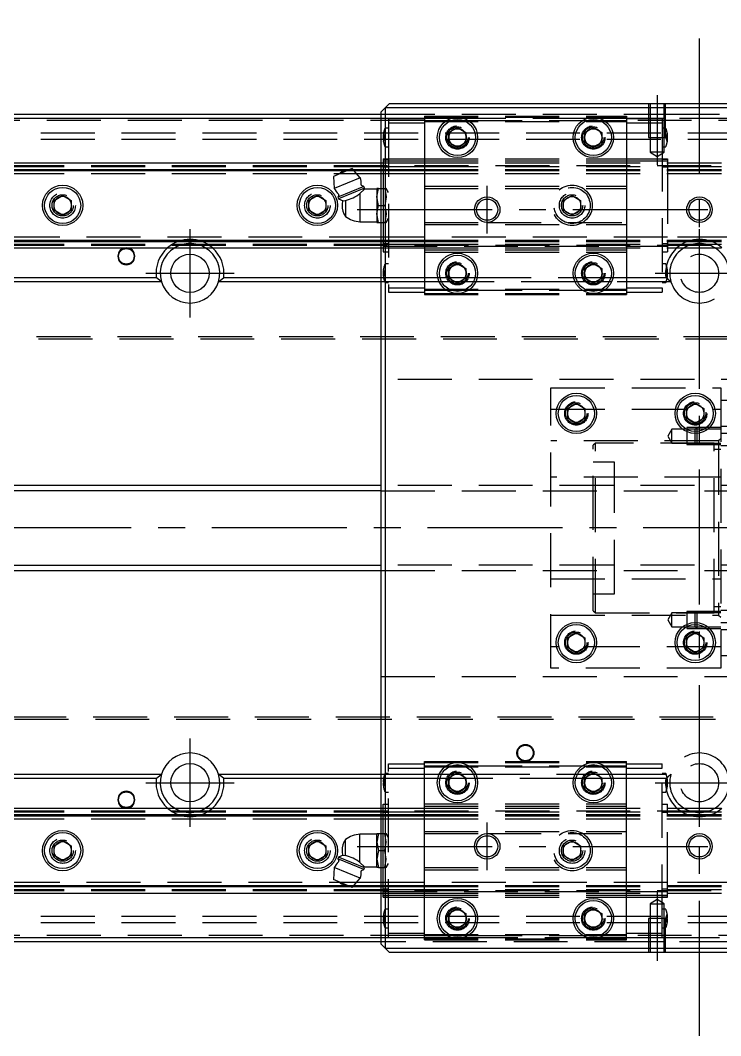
# Model space of a CAD drawing. Extents: x -10 to 1021, y -306 to 120.
# Drawn here: x 250 to 415, y -119.6 to 119.6 of the extents above; entities that cross this region are included whole.
import ezdxf

# ---------------------------------------------------------------- set-up
doc = ezdxf.new("R2010")
doc.units = 0
doc.linetypes.add('CENTER', pattern=[50.8, 31.75, -6.35, 6.35, -6.35])
doc.linetypes.add('DASHED', pattern=[19.05, 12.7, -6.35])
doc.layers.get('0').update_dxf_attribs({"linetype": 'CONTINUOUS'})
doc.layers.add('CENTER', color=1, linetype='CENTER')

msp = doc.modelspace()

# ---------------------------------------------------------------- linework, layer by layer
at = {"color": 7, "linetype": 'CONTINUOUS'}
for p, q in [((335, 98), (336, 99)), ((336, 99), (337, 100)), ((484, 99), (336, 99)), ((336, 99), (336, -99)), ((337, 100), (483, 100)), ((335, 96.5), (1, 96.5)), ((2, 97.5), (335, 97.5)), ((335, -98), (335, 98)), ((351, 93.15), (353, 94.31)), ((353, 94.31), (355, 93.15)), ((383, 93.15), (385, 94.31)), ((385, 94.31), (387, 93.15)), ((351, 90.85), (351, 93.15)), ((355, 93.15), (355, 90.85)), ((383, 90.85), (383, 93.15)), ((387, 93.15), (387, 90.85)), ((353, 89.69), (351, 90.85)), ((355, 90.85), (353, 89.69)), ((385, 89.69), (383, 90.85)), ((387, 90.85), (385, 89.69)), ((0, 86), (335, 86)), ((0, 84.48), (327.73, 84.48)), ((0, 84.2), (327.05, 84.2)), ((328.2, 84.68), (323.77, 82.84)), ((330.07, 82.53), (328.2, 84.68)), ((328.37, 84.48), (335, 84.48)), ((328.62, 84.2), (335, 84.2)), ((323.77, 82.84), (323.97, 80)), ((330.07, 82.53), (323.97, 80)), ((330.93, 80.45), (324.83, 77.93)), ((331.08, 80.08), (324.98, 77.56)), ((330.04, 78.83), (331.08, 79.85)), ((330.93, 80.45), (330.42, 80.66)), ((330.9, 79.64), (331.08, 80.08)), ((331.08, 80.08), (330.93, 80.45)), ((334.04, 79.85), (331.08, 79.85)), ((334.4, 80), (334.04, 80)), ((334.04, 80), (334.04, 78)), ((334.04, 78), (334.4, 80)), ((334.4, 80), (335, 80)), ((258, 77.15), (260, 78.31)), ((258, 74.85), (258, 77.15)), ((260, 78.31), (262, 77.15)), ((262, 77.15), (262, 74.85)), ((318, 77.15), (320, 78.31)), ((318, 74.85), (318, 77.15)), ((320, 78.31), (322, 77.15)), ((322, 77.15), (322, 74.85)), ((325.04, 78.44), (324.83, 77.93)), ((324.83, 77.93), (324.98, 77.56)), ((324.98, 77.56), (326.1, 77.09)), ((325.94, 77.07), (326.6, 77.18)), ((326.6, 77.18), (326.6, 73.4)), ((330.04, 78.83), (330.04, 72.15)), ((334.4, 76), (334.04, 78)), ((334.04, 78), (334.04, 74)), ((260, 73.69), (258, 74.85)), ((262, 74.85), (260, 73.69)), ((320, 73.69), (318, 74.85)), ((322, 74.85), (320, 73.69)), ((334.04, 74), (334.4, 76)), ((334.4, 76), (335, 76)), ((330.04, 72.15), (334.04, 72.15)), ((334.04, 74), (334.04, 72)), ((334.4, 72), (334.04, 74)), ((334.04, 72), (334.4, 72)), ((334.4, 72), (335, 72)), ((0, 67.8), (335, 67.8)), ((0, 67.52), (335, 67.52)), ((0, 66), (335, 66)), ((351, 61.15), (353, 62.31)), ((353, 62.31), (355, 61.15)), ((383, 61.15), (385, 62.31)), ((385, 62.31), (387, 61.15)), ((351, 58.85), (351, 61.15)), ((355, 61.15), (355, 58.85)), ((383, 58.85), (383, 61.15)), ((387, 61.15), (387, 58.85)), ((283.29, 58), (176.71, 58)), ((177.94, 59), (282.06, 59)), ((283.29, 58), (282.06, 59)), ((296.71, 58), (297.94, 59)), ((335, 58), (296.71, 58)), ((297.94, 59), (335, 59)), ((353, 57.69), (351, 58.85)), ((355, 58.85), (353, 57.69)), ((385, 57.69), (383, 58.85)), ((387, 58.85), (385, 57.69)), ((379, 28.15), (381, 29.31)), ((381, 29.31), (383, 28.15)), ((407, 28.15), (409, 29.31)), ((409, 29.31), (411, 28.15)), ((379, 25.85), (379, 28.15)), ((383, 28.15), (383, 25.85)), ((407, 25.85), (407, 28.15)), ((411, 28.15), (411, 25.85)), ((381, 24.69), (379, 25.85)), ((383, 25.85), (381, 24.69)), ((409, 24.69), (407, 25.85)), ((411, 25.85), (409, 24.69)), ((335, 10), (28, 10)), ((28, -10), (335, -10)), ((379, -25.85), (381, -24.69)), ((379, -28.15), (379, -25.85)), ((381, -24.69), (383, -25.85)), ((383, -25.85), (383, -28.15)), ((407, -25.85), (409, -24.69)), ((407, -28.15), (407, -25.85)), ((409, -24.69), (411, -25.85)), ((411, -25.85), (411, -28.15)), ((381, -29.31), (379, -28.15)), ((383, -28.15), (381, -29.31)), ((409, -29.31), (407, -28.15)), ((411, -28.15), (409, -29.31)), ((176.71, -58), (283.29, -58)), ((282.06, -59), (177.94, -59)), ((282.06, -59), (283.29, -58)), ((296.71, -58), (335, -58)), ((297.94, -59), (296.71, -58)), ((335, -59), (297.94, -59)), ((351, -58.85), (353, -57.69)), ((351, -61.15), (351, -58.85)), ((353, -57.69), (355, -58.85)), ((355, -58.85), (355, -61.15)), ((383, -58.85), (385, -57.69)), ((383, -61.15), (383, -58.85)), ((385, -57.69), (387, -58.85)), ((387, -58.85), (387, -61.15)), ((353, -62.31), (351, -61.15)), ((355, -61.15), (353, -62.31)), ((385, -62.31), (383, -61.15)), ((387, -61.15), (385, -62.31)), ((0, -66), (335, -66)), ((0, -67.52), (335, -67.52)), ((0, -67.8), (335, -67.8)), ((258, -74.85), (260, -73.69)), ((260, -73.69), (262, -74.85)), ((318, -74.85), (320, -73.69)), ((320, -73.69), (322, -74.85)), ((326.6, -77.18), (326.6, -73.4)), ((334.04, -72.15), (330.04, -72.15)), ((330.04, -78.83), (330.04, -72.15)), ((334.04, -74), (334.04, -72)), ((334.04, -72), (334.4, -72)), ((334.4, -72), (334.04, -74)), ((334.04, -74), (334.4, -76)), ((334.04, -78), (334.04, -74)), ((334.4, -72), (335, -72)), ((258, -77.15), (258, -74.85)), ((262, -74.85), (262, -77.15)), ((318, -77.15), (318, -74.85)), ((322, -74.85), (322, -77.15)), ((334.4, -76), (334.04, -78)), ((334.4, -76), (335, -76)), ((260, -78.31), (258, -77.15)), ((262, -77.15), (260, -78.31)), ((320, -78.31), (318, -77.15)), ((322, -77.15), (320, -78.31)), ((324.98, -77.56), (324.83, -77.93)), ((324.83, -77.93), (325.04, -78.44)), ((330.93, -80.45), (324.83, -77.93)), ((326.1, -77.09), (324.98, -77.56)), ((331.08, -80.08), (324.98, -77.56)), ((325.94, -77.07), (326.6, -77.18)), ((330.04, -78.83), (331.08, -79.85)), ((334.04, -80), (334.04, -78)), ((334.04, -78), (334.4, -80)), ((323.97, -80), (323.77, -82.84)), ((330.07, -82.53), (323.97, -80)), ((330.42, -80.66), (330.93, -80.45)), ((331.08, -80.08), (330.9, -79.64)), ((330.93, -80.45), (331.08, -80.08)), ((331.08, -79.85), (334.04, -79.85)), ((334.4, -80), (334.04, -80)), ((334.4, -80), (335, -80)), ((328.2, -84.68), (323.77, -82.84)), ((328.2, -84.68), (330.07, -82.53)), ((0, -84.2), (327.05, -84.2)), ((0, -84.48), (327.73, -84.48)), ((0, -86), (335, -86)), ((328.37, -84.48), (335, -84.48)), ((328.62, -84.2), (335, -84.2)), ((351, -90.85), (353, -89.69)), ((351, -93.15), (351, -90.85)), ((353, -89.69), (355, -90.85)), ((355, -90.85), (355, -93.15)), ((383, -90.85), (385, -89.69)), ((383, -93.15), (383, -90.85)), ((385, -89.69), (387, -90.85)), ((387, -90.85), (387, -93.15)), ((353, -94.31), (351, -93.15)), ((355, -93.15), (353, -94.31)), ((385, -94.31), (383, -93.15)), ((387, -93.15), (385, -94.31)), ((1, -96.5), (335, -96.5)), ((335, -97.5), (2, -97.5)), ((336, -99), (335, -98)), ((337, -100), (336, -99)), ((336, -99), (484, -99)), ((483, -100), (337, -100))]:
    msp.add_line(p, q, dxfattribs=at)
at = {"color": 3, "linetype": 'DASHED'}
for p, q in [((398, 100), (398, 92)), ((398.35, 100), (398.35, 92)), ((401.65, 92), (401.65, 100)), ((402, 92), (402, 100)), ((345.2, 96), (0.5, 96)), ((335, 97.5), (398, 97.5)), ((345.2, 96.5), (335, 96.5)), ((336.77, 96.45), (345.2, 96.45)), ((336.77, 96.45), (336.77, 95.45)), ((345.2, 97), (345.2, 96)), ((345.2, 97), (392.8, 97)), ((345.2, 96.75), (392.8, 96.75)), ((351.48, 96.5), (345.2, 96.5)), ((345.2, 96), (345.2, 87)), ((345.2, 96), (350.44, 96)), ((345.2, 95.75), (392.8, 95.75)), ((350.44, 96), (351.56, 96)), ((354.52, 96.5), (351.48, 96.5)), ((351.56, 96), (354.44, 96)), ((354.44, 96), (355.56, 96)), ((383.48, 96.5), (354.52, 96.5)), ((355.56, 96), (382.44, 96)), ((382.44, 96), (383.56, 96)), ((386.52, 96.5), (383.48, 96.5)), ((383.56, 96), (386.44, 96)), ((386.44, 96), (387.56, 96)), ((392.8, 96.5), (386.52, 96.5)), ((387.56, 96), (392.8, 96)), ((392.8, 97), (392.8, 96)), ((398, 96.5), (392.8, 96.5)), ((392.8, 96.45), (398, 96.45)), ((392.8, 96), (392.8, 87)), ((427.2, 96), (392.8, 96)), ((398, 97.5), (402, 97.5)), ((402, 96.5), (398, 96.5)), ((398, 96.45), (401.23, 96.45)), ((401.23, 96.45), (401.23, 95.45)), ((402, 97.5), (418, 97.5)), ((418, 96.5), (402, 96.5)), ((336.77, 94.2), (335.99, 94.2)), ((336.77, 95.45), (336.77, 56.55)), ((336.77, 95.45), (345.2, 95.45)), ((392.8, 95.45), (398, 95.45)), ((398, 95.45), (401.23, 95.45)), ((401.23, 95.45), (401.23, 92)), ((402, 94.2), (401.23, 94.2)), ((402.01, 94.2), (402, 94.2)), ((820, 93), (0, 93)), ((820, 91.5), (0, 91.5)), ((335.58, 92.1), (335.5, 92.1)), ((335.5, 91.9), (335.58, 91.9)), ((335.9, 92.1), (335.58, 93)), ((335.58, 92.1), (335.9, 92.1)), ((335.58, 91.9), (335.58, 92.1)), ((335.58, 91), (335.9, 91.9)), ((335.58, 91.9), (335.9, 91.9)), ((335.9, 92.1), (335.94, 92)), ((335.9, 91.9), (335.94, 92)), ((350.5, 92), (350.53, 92.41)), ((382.5, 92), (382.53, 92.41)), ((398, 92), (402, 92)), ((398.35, 92), (398.35, 88.5)), ((401.23, 92), (401.23, 56.55)), ((401.65, 88.5), (401.65, 92)), ((402.1, 92.1), (402.06, 92)), ((402.1, 91.9), (402.06, 92)), ((402.42, 93), (402.1, 92.1)), ((402.42, 92.1), (402.1, 92.1)), ((402.1, 91.9), (402.42, 91)), ((402.42, 91.9), (402.1, 91.9)), ((402.5, 92.1), (402.42, 92.1)), ((402.42, 92.1), (402.42, 91.9)), ((402.42, 91.9), (402.5, 91.9)), ((335.99, 89.8), (336.77, 89.8)), ((401.23, 89.8), (402.01, 89.8)), ((335.5, 86.93), (336.77, 86.93)), ((335.5, 86.93), (335.5, 84.33)), ((335.5, 86.92), (336.77, 86.92)), ((335.5, 86.46), (336.77, 86.46)), ((336.77, 86.93), (345.2, 86.93)), ((336.77, 86.46), (345.2, 86.46)), ((345.2, 87), (345.2, 86.5)), ((345.2, 87), (392.8, 87)), ((345.2, 86.5), (345.2, 80.5)), ((345.2, 86.5), (392.8, 86.5)), ((392.8, 87), (392.8, 86.5)), ((392.8, 86.93), (401.23, 86.93)), ((392.8, 86.5), (392.8, 80.5)), ((392.8, 86.46), (401.23, 86.46)), ((398.35, 88.5), (400, 87.55)), ((401.65, 88.5), (398.35, 88.5)), ((400, 87.55), (401.65, 88.5)), ((401.23, 86.93), (402.5, 86.93)), ((401.23, 86.92), (402.5, 86.92)), ((401.23, 86.46), (402.5, 86.46)), ((402.5, 86.93), (402.5, 84.33)), ((0, 85.4), (820, 85.4)), ((0, 85.15), (335, 85.15)), ((0, 84.42), (335.5, 84.42)), ((327.05, 84.2), (328.62, 84.2)), ((327.73, 84.48), (328.37, 84.48)), ((335, 86), (335.5, 86)), ((335, 85.15), (335.5, 85.15)), ((335, 84.48), (335.5, 84.48)), ((335, 84.2), (335.5, 84.2)), ((335.5, 86), (336.77, 86)), ((335.5, 85.15), (336.77, 85.15)), ((335.5, 85.08), (336.77, 85.08)), ((335.5, 84.48), (336.77, 84.48)), ((335.5, 84.42), (336.77, 84.42)), ((335.5, 84.33), (335.5, 80)), ((335.5, 84.2), (336.77, 84.2)), ((336.77, 86), (345.2, 86)), ((336.77, 85.15), (345.2, 85.15)), ((336.77, 84.48), (345.2, 84.48)), ((336.77, 84.42), (345.2, 84.42)), ((336.77, 84.2), (345.2, 84.2)), ((345.2, 86), (402.5, 86)), ((345.2, 85.15), (402.5, 85.15)), ((345.2, 84.48), (402.5, 84.48)), ((345.2, 84.42), (402.5, 84.42)), ((345.2, 84.2), (402.5, 84.2)), ((401.23, 85.08), (402.5, 85.08)), ((402.5, 86), (417.5, 86)), ((402.5, 85.15), (417.5, 85.15)), ((402.5, 84.48), (417.5, 84.48)), ((402.5, 84.42), (417.5, 84.42)), ((402.5, 84.33), (402.5, 67.67)), ((402.5, 84.2), (417.5, 84.2)), ((0, 83.5), (335.5, 83.5)), ((335.5, 83.5), (336.77, 83.5)), ((336.77, 83.5), (345.2, 83.5)), ((345.2, 83.5), (402.5, 83.5)), ((402.5, 83.5), (417.5, 83.5)), ((335, 80), (335.87, 80)), ((335.5, 80), (335.5, 72)), ((336.22, 80), (335.87, 80)), ((335.87, 80), (336.22, 78)), ((336.77, 79.06), (336.22, 80)), ((345.2, 80.5), (392.8, 80.5)), ((345.2, 80.5), (345.2, 80)), ((345.2, 80), (345.2, 72)), ((345.2, 80), (392.8, 80)), ((392.8, 80.5), (392.8, 80)), ((392.8, 80), (392.8, 72)), ((336.22, 78), (335.87, 76)), ((378, 77.15), (380, 78.31)), ((378, 74.85), (378, 77.15)), ((380, 78.31), (382, 77.15)), ((382, 77.15), (382, 74.85)), ((257.5, 76), (257.53, 76.41)), ((317.5, 76), (317.53, 76.41)), ((335, 76), (335.87, 76)), ((335.87, 76), (336.22, 74)), ((377.5, 76), (377.53, 76.41)), ((380, 73.69), (378, 74.85)), ((382, 74.85), (380, 73.69)), ((335, 72), (335.87, 72)), ((335.5, 72), (335.5, 67.67)), ((336.22, 74), (335.87, 72)), ((335.87, 72), (336.22, 72)), ((336.22, 72), (336.77, 72.94)), ((345.2, 72), (360, 72)), ((345.2, 72), (345.2, 71.5)), ((360, 72), (392.8, 72)), ((392.8, 72), (392.8, 71.5)), ((345.2, 71.5), (345.2, 65.5)), ((345.2, 71.5), (392.8, 71.5)), ((392.8, 71.5), (392.8, 65.5)), ((335.5, 68.5), (0, 68.5)), ((0, 67.58), (335.5, 67.58)), ((335, 67.8), (335.5, 67.8)), ((335, 67.52), (335.5, 67.52)), ((336.77, 68.5), (335.5, 68.5)), ((335.5, 67.8), (336.77, 67.8)), ((335.5, 67.67), (335.5, 65.07)), ((335.5, 67.58), (336.77, 67.58)), ((335.5, 67.52), (336.77, 67.52)), ((345.2, 68.5), (336.77, 68.5)), ((336.77, 67.8), (345.2, 67.8)), ((336.77, 67.58), (345.2, 67.58)), ((336.77, 67.52), (345.2, 67.52)), ((402.5, 68.5), (345.2, 68.5)), ((345.2, 67.8), (402.5, 67.8)), ((345.2, 67.58), (402.5, 67.58)), ((345.2, 67.52), (402.5, 67.52)), ((417.5, 68.5), (402.5, 68.5)), ((402.5, 67.8), (417.5, 67.8)), ((402.5, 67.67), (402.5, 65.07)), ((402.5, 67.58), (417.5, 67.58)), ((402.5, 67.52), (417.5, 67.52)), ((0, 66.85), (335, 66.85)), ((0, 66.6), (820, 66.6)), ((335, 66.85), (335.5, 66.85)), ((335, 66), (335.5, 66)), ((336.77, 66.92), (335.5, 66.92)), ((335.5, 66.85), (336.77, 66.85)), ((335.5, 66.4), (402.5, 66.4)), ((335.5, 66), (336.77, 66)), ((335.5, 65.08), (336.77, 65.08)), ((335.5, 65.07), (336.77, 65.07)), ((336.77, 66.85), (345.2, 66.85)), ((336.77, 66), (345.2, 66)), ((345.2, 66.85), (402.5, 66.85)), ((345.2, 66), (402.5, 66)), ((345.2, 65.5), (392.8, 65.5)), ((345.2, 65.5), (345.2, 65)), ((345.2, 65), (345.2, 56)), ((345.2, 65), (392.8, 65)), ((392.8, 65.5), (392.8, 65)), ((392.8, 65), (392.8, 56)), ((402.5, 66.92), (401.23, 66.92)), ((401.23, 65.08), (402.5, 65.08)), ((401.23, 65.07), (402.5, 65.07)), ((402.5, 66.85), (417.5, 66.85)), ((402.5, 66), (417.5, 66)), ((336.77, 62.2), (335.99, 62.2)), ((402.01, 62.2), (401.23, 62.2)), ((335.58, 60.1), (335.5, 60.1)), ((335.5, 59.9), (335.58, 59.9)), ((335.9, 60.1), (335.58, 61)), ((335.58, 60.1), (335.9, 60.1)), ((335.58, 59.9), (335.58, 60.1)), ((335.58, 59), (335.9, 59.9)), ((335.58, 59.9), (335.9, 59.9)), ((335.9, 60.1), (335.94, 60)), ((335.9, 59.9), (335.94, 60)), ((350.5, 60), (350.53, 60.41)), ((382.5, 60), (382.53, 60.41)), ((402.1, 60.1), (402.06, 60)), ((402.1, 59.9), (402.06, 60)), ((402.42, 61), (402.1, 60.1)), ((402.42, 60.1), (402.1, 60.1)), ((402.1, 59.9), (402.42, 59)), ((402.42, 59.9), (402.1, 59.9)), ((402.5, 60.1), (402.42, 60.1)), ((402.42, 60.1), (402.42, 59.9)), ((402.42, 59.9), (402.5, 59.9)), ((335, 59), (335.58, 59)), ((335.84, 58), (335, 58)), ((335.58, 59), (336.77, 59)), ((336.77, 58), (335.84, 58)), ((335.99, 57.8), (336.77, 57.8)), ((336.77, 59), (345.2, 59)), ((345.2, 58), (336.77, 58)), ((345.2, 59), (348.36, 59)), ((348.69, 58), (345.2, 58)), ((348.36, 59), (348.87, 59)), ((349.25, 58), (348.69, 58)), ((348.87, 59), (350.44, 59)), ((351.11, 58), (349.25, 58)), ((350.44, 59), (350.71, 59)), ((350.71, 59), (351, 59)), ((351, 59), (351.15, 59)), ((351.5, 58), (351.11, 58)), ((351.15, 59), (351.2, 59)), ((351.2, 59), (354.8, 59)), ((352.36, 58), (351.5, 58)), ((352.46, 58), (352.36, 58)), ((352.5, 58), (352.46, 58)), ((353.5, 58), (352.5, 58)), ((353.54, 58), (353.5, 58)), ((353.64, 58), (353.54, 58)), ((354.5, 58), (353.64, 58)), ((354.89, 58), (354.5, 58)), ((354.8, 59), (354.85, 59)), ((354.85, 59), (355, 59)), ((356.75, 58), (354.89, 58)), ((355, 59), (355.29, 59)), ((355.29, 59), (355.56, 59)), ((355.56, 59), (357.13, 59)), ((357.31, 58), (356.75, 58)), ((357.13, 59), (357.64, 59)), ((380.69, 58), (357.31, 58)), ((357.64, 59), (380.36, 59)), ((380.36, 59), (380.87, 59)), ((381.25, 58), (380.69, 58)), ((380.87, 59), (382.44, 59)), ((383.11, 58), (381.25, 58)), ((382.44, 59), (382.71, 59)), ((382.71, 59), (383, 59)), ((383, 59), (383.15, 59)), ((383.5, 58), (383.11, 58)), ((383.15, 59), (383.2, 59)), ((383.2, 59), (386.8, 59)), ((384.36, 58), (383.5, 58)), ((384.46, 58), (384.36, 58)), ((384.5, 58), (384.46, 58)), ((385.5, 58), (384.5, 58)), ((385.54, 58), (385.5, 58)), ((385.64, 58), (385.54, 58)), ((386.5, 58), (385.64, 58)), ((386.89, 58), (386.5, 58)), ((386.8, 59), (386.85, 59)), ((386.85, 59), (387, 59)), ((388.75, 58), (386.89, 58)), ((387, 59), (387.29, 59)), ((387.29, 59), (387.56, 59)), ((387.56, 59), (389.13, 59)), ((389.31, 58), (388.75, 58)), ((389.13, 59), (389.64, 59)), ((403.29, 58), (389.31, 58)), ((389.64, 59), (402.06, 59)), ((401.23, 57.8), (402.01, 57.8)), ((403.29, 58), (402.06, 59)), ((336.77, 56.55), (345.2, 56.55)), ((336.77, 56.55), (336.77, 55.55)), ((336.77, 55.55), (345.2, 55.55)), ((345.2, 56.25), (392.8, 56.25)), ((345.2, 56), (350.44, 56)), ((345.2, 56), (345.2, 55)), ((345.2, 55.25), (392.8, 55.25)), ((350.44, 56), (351.56, 56)), ((351.56, 56), (354.44, 56)), ((354.44, 56), (355.56, 56)), ((355.56, 56), (382.44, 56)), ((382.44, 56), (383.56, 56)), ((383.56, 56), (386.44, 56)), ((386.44, 56), (387.56, 56)), ((387.56, 56), (392.8, 56)), ((392.8, 56.55), (401.23, 56.55)), ((392.8, 56), (392.8, 55)), ((392.8, 55.55), (401.23, 55.55)), ((401.23, 56.55), (401.23, 55.55)), ((345.2, 55), (392.8, 55)), ((819.5, 44.5), (0.5, 44.5)), ((819, 45), (1, 45)), ((485, 35), (335, 35)), ((375, 33), (415, 33)), ((375, -33), (375, 33)), ((415, 33), (415, -33)), ((425, 30), (415, 30)), ((375, 28), (415, 28)), ((378.5, 27), (378.51, 27.25)), ((411.48, 27.29), (411.5, 27)), ((403.5, 23.3), (402.55, 21.65)), ((402.55, 21.65), (403.5, 20)), ((407, 23.3), (403.5, 23.3)), ((403.5, 20), (403.5, 23.3)), ((409.35, 23.65), (407, 23.65)), ((407, 23.65), (407, 23.25)), ((409, 23.3), (407, 23.3)), ((407, 23.25), (407, 22.69)), ((407, 22.69), (407, 19.65)), ((409.35, 23.65), (409, 23.3)), ((411.09, 23.3), (409, 23.3)), ((409, 22.75), (409, 23.3)), ((409, 22.25), (409, 22.75)), ((409, 20), (409, 22.25)), ((411.62, 23.65), (409.35, 23.65)), ((411.62, 23.65), (409.35, 23.65)), ((409.35, 23.65), (409.35, 22.76)), ((409.35, 22.76), (409.35, 22.26)), ((409.35, 22.26), (409.35, 19.65)), ((411.98, 23.3), (411.09, 23.3)), ((412.37, 23.65), (411.62, 23.65)), ((412.37, 23.65), (411.62, 23.65)), ((415, 23.3), (411.98, 23.3)), ((415, 23.65), (412.37, 23.65)), ((415, 23.65), (412.37, 23.65)), ((425, 23.9), (415, 23.9)), ((415, 22.36), (425, 22.36)), ((414.5, 20.5), (375, 20.5)), ((385.5, 20), (385, 19.5)), ((385, -19.5), (385, 19.5)), ((413.5, 20), (385.5, 20)), ((385.5, -20), (385.5, 20)), ((403.5, 20), (407, 20)), ((407, 20), (409, 20)), ((407, 19.65), (409.35, 19.65)), ((409, 20), (409.35, 19.65)), ((409, 20), (415, 20)), ((409.35, 19.65), (415, 19.65)), ((409.35, 19.65), (415, 19.65)), ((413.5, -20), (413.5, 20)), ((415, 21), (414.5, 20.5)), ((414.5, 20.5), (414.5, -20.5)), ((415, 19.4), (425, 19.4)), ((415, 18.5), (413.5, 18.5)), ((390, 15.5), (385, 15.5)), ((390, -15.5), (390, 15.5)), ((414.5, 12), (375, 12)), ((415, 12), (414.5, 12)), ((485, 10), (335, 10)), ((335, 8.75), (485, 8.75)), ((485, -8.75), (335, -8.75)), ((335, -10), (485, -10)), ((375, -12), (414.5, -12)), ((414.5, -12), (415, -12)), ((414.5, -12), (415, -12)), ((385, -15.5), (390, -15.5)), ((413.5, -18.5), (415, -18.5)), ((375, -20.5), (414.5, -20.5)), ((385, -19.5), (385.5, -20)), ((385.5, -20), (413.5, -20)), ((403.5, -20), (402.55, -21.65)), ((407, -20), (403.5, -20)), ((403.5, -21.65), (403.5, -20)), ((409.35, -19.65), (407, -19.65)), ((407, -19.65), (407, -22.69)), ((409, -20), (407, -20)), ((409.35, -19.65), (409, -20)), ((415, -20), (409, -20)), ((409, -22.25), (409, -20)), ((415, -19.65), (409.35, -19.65)), ((415, -19.65), (409.35, -19.65)), ((409.35, -19.65), (409.35, -22.26)), ((414.5, -20.5), (415, -21)), ((425, -19.4), (415, -19.4)), ((402.55, -21.65), (403.5, -23.3)), ((403.5, -23.3), (403.5, -21.65)), ((403.5, -23.3), (407, -23.3)), ((407, -22.69), (407, -23.25)), ((407, -23.25), (407, -23.65)), ((407, -23.3), (409, -23.3)), ((407, -23.65), (409.35, -23.65)), ((409, -22.75), (409, -22.25)), ((409, -23.3), (409, -22.75)), ((409, -23.3), (409.35, -23.65)), ((409, -23.3), (411.09, -23.3)), ((409.35, -22.26), (409.35, -22.76)), ((409.35, -22.76), (409.35, -23.65)), ((409.35, -23.65), (411.62, -23.65)), ((409.35, -23.65), (411.62, -23.65)), ((411.09, -23.3), (411.98, -23.3)), ((411.62, -23.65), (412.37, -23.65)), ((411.62, -23.65), (412.37, -23.65)), ((411.98, -23.3), (415, -23.3)), ((412.37, -23.65), (415, -23.65)), ((412.37, -23.65), (415, -23.65)), ((425, -22.36), (415, -22.36)), ((415, -23.9), (425, -23.9)), ((415, -28), (375, -28)), ((378.5, -27), (378.51, -26.75)), ((406.5, -27), (406.52, -26.7)), ((415, -30), (417, -30)), ((415, -33), (375, -33)), ((335, -35), (485, -35)), ((0.5, -44.5), (819.5, -44.5)), ((1, -45), (819, -45)), ((345.2, -55), (392.8, -55)), ((345.2, -56), (345.2, -55)), ((392.8, -56), (392.8, -55)), ((336.77, -56.55), (336.77, -55.55)), ((336.77, -55.55), (345.2, -55.55)), ((336.77, -95.45), (336.77, -56.55)), ((336.77, -56.55), (345.2, -56.55)), ((345.2, -55.25), (392.8, -55.25)), ((345.2, -65), (345.2, -56)), ((345.2, -56), (350.44, -56)), ((345.2, -56.25), (392.8, -56.25)), ((350.44, -56), (351.56, -56)), ((351.56, -56), (354.44, -56)), ((354.44, -56), (355.56, -56)), ((355.56, -56), (382.44, -56)), ((382.44, -56), (383.56, -56)), ((383.56, -56), (386.44, -56)), ((386.44, -56), (387.56, -56)), ((387.56, -56), (392.8, -56)), ((392.8, -55.55), (401.23, -55.55)), ((392.8, -65), (392.8, -56)), ((392.8, -56.55), (401.23, -56.55)), ((401.23, -56.55), (401.23, -55.55)), ((401.23, -92), (401.23, -56.55)), ((335, -58), (335.84, -58)), ((335.58, -59), (335, -59)), ((335.58, -59), (335.9, -59.9)), ((336.77, -59), (335.58, -59)), ((335.84, -58), (336.77, -58)), ((336.77, -57.8), (335.99, -57.8)), ((336.77, -58), (345.2, -58)), ((345.2, -59), (336.77, -59)), ((345.2, -58), (348.69, -58)), ((348.36, -59), (345.2, -59)), ((348.87, -59), (348.36, -59)), ((348.69, -58), (349.25, -58)), ((350.44, -59), (348.87, -59)), ((349.25, -58), (351.11, -58)), ((350.71, -59), (350.44, -59)), ((350.5, -60), (350.53, -59.59)), ((351, -59), (350.71, -59)), ((351.15, -59), (351, -59)), ((351.11, -58), (351.5, -58)), ((351.2, -59), (351.15, -59)), ((354.8, -59), (351.2, -59)), ((351.5, -58), (352.36, -58)), ((352.36, -58), (352.46, -58)), ((352.46, -58), (352.5, -58)), ((352.5, -58), (353.5, -58)), ((353.5, -58), (353.54, -58)), ((353.54, -58), (353.64, -58)), ((353.64, -58), (354.5, -58)), ((354.5, -58), (354.89, -58)), ((354.85, -59), (354.8, -59)), ((355, -59), (354.85, -59)), ((354.89, -58), (356.75, -58)), ((355.29, -59), (355, -59)), ((355.56, -59), (355.29, -59)), ((357.13, -59), (355.56, -59)), ((356.75, -58), (357.31, -58)), ((357.64, -59), (357.13, -59)), ((357.31, -58), (380.69, -58)), ((380.36, -59), (357.64, -59)), ((380.87, -59), (380.36, -59)), ((380.69, -58), (381.25, -58)), ((382.44, -59), (380.87, -59)), ((381.25, -58), (383.11, -58)), ((382.71, -59), (382.44, -59)), ((382.5, -60), (382.53, -59.59)), ((383, -59), (382.71, -59)), ((383.15, -59), (383, -59)), ((383.11, -58), (383.5, -58)), ((383.2, -59), (383.15, -59)), ((386.8, -59), (383.2, -59)), ((383.5, -58), (384.36, -58)), ((384.36, -58), (384.46, -58)), ((384.46, -58), (384.5, -58)), ((384.5, -58), (385.5, -58)), ((385.5, -58), (385.54, -58)), ((385.54, -58), (385.64, -58)), ((385.64, -58), (386.5, -58)), ((386.5, -58), (386.89, -58)), ((386.85, -59), (386.8, -59)), ((387, -59), (386.85, -59)), ((386.89, -58), (388.75, -58)), ((387.29, -59), (387, -59)), ((387.56, -59), (387.29, -59)), ((389.13, -59), (387.56, -59)), ((388.75, -58), (389.31, -58)), ((389.64, -59), (389.13, -59)), ((389.31, -58), (403.29, -58)), ((402.06, -59), (389.64, -59)), ((402.01, -57.8), (401.23, -57.8)), ((402.06, -59), (403.29, -58)), ((402.1, -59.9), (402.42, -59)), ((335.5, -59.9), (335.58, -59.9)), ((335.58, -60.1), (335.5, -60.1)), ((335.58, -59.9), (335.9, -59.9)), ((335.58, -59.9), (335.58, -60.1)), ((335.9, -60.1), (335.58, -61)), ((335.58, -60.1), (335.9, -60.1)), ((335.9, -59.9), (335.94, -60)), ((335.9, -60.1), (335.94, -60)), ((402.1, -59.9), (402.06, -60)), ((402.1, -60.1), (402.06, -60)), ((402.42, -59.9), (402.1, -59.9)), ((402.42, -61), (402.1, -60.1)), ((402.42, -60.1), (402.1, -60.1)), ((402.42, -60.1), (402.42, -59.9)), ((402.42, -59.9), (402.5, -59.9)), ((402.5, -60.1), (402.42, -60.1)), ((335.99, -62.2), (336.77, -62.2)), ((401.23, -62.2), (402.01, -62.2)), ((0, -66.6), (820, -66.6)), ((0, -66.85), (335, -66.85)), ((335, -66), (335.5, -66)), ((335, -66.85), (335.5, -66.85)), ((335.5, -65.07), (336.77, -65.07)), ((335.5, -67.67), (335.5, -65.07)), ((335.5, -65.08), (336.77, -65.08)), ((335.5, -66), (336.77, -66)), ((335.5, -66.85), (336.77, -66.85)), ((335.5, -66.92), (336.77, -66.92)), ((336.77, -66), (345.2, -66)), ((336.77, -66.85), (345.2, -66.85)), ((345.2, -65), (392.8, -65)), ((345.2, -65.5), (345.2, -65)), ((345.2, -71.5), (345.2, -65.5)), ((345.2, -65.5), (392.8, -65.5)), ((345.2, -66), (402.5, -66)), ((345.2, -66.85), (402.5, -66.85)), ((392.8, -65.5), (392.8, -65)), ((392.8, -71.5), (392.8, -65.5)), ((401.23, -65.07), (402.5, -65.07)), ((401.23, -65.08), (402.5, -65.08)), ((401.23, -66.92), (402.5, -66.92)), ((402.5, -67.67), (402.5, -65.07)), ((402.5, -66), (417.5, -66)), ((402.5, -66.85), (417.5, -66.85)), ((0, -67.58), (335.5, -67.58)), ((0, -68.5), (335.5, -68.5)), ((335, -67.52), (335.5, -67.52)), ((335, -67.8), (335.5, -67.8)), ((335.5, -67.52), (336.77, -67.52)), ((335.5, -67.58), (336.77, -67.58)), ((335.5, -72), (335.5, -67.67)), ((335.5, -67.8), (336.77, -67.8)), ((335.5, -68.5), (336.77, -68.5)), ((336.77, -67.52), (345.2, -67.52)), ((336.77, -67.58), (345.2, -67.58)), ((336.77, -67.8), (345.2, -67.8)), ((336.77, -68.5), (345.2, -68.5)), ((345.2, -67.52), (402.5, -67.52)), ((345.2, -67.58), (402.5, -67.58)), ((345.2, -67.8), (402.5, -67.8)), ((345.2, -68.5), (402.5, -68.5)), ((402.5, -67.52), (417.5, -67.52)), ((402.5, -67.58), (417.5, -67.58)), ((402.5, -84.33), (402.5, -67.67)), ((402.5, -67.8), (417.5, -67.8)), ((402.5, -68.5), (417.5, -68.5)), ((345.2, -71.5), (392.8, -71.5)), ((345.2, -72), (345.2, -71.5)), ((392.8, -72), (392.8, -71.5)), ((335, -72), (335.87, -72)), ((335.5, -80), (335.5, -72)), ((335.87, -72), (336.22, -72)), ((336.22, -74), (335.87, -72)), ((335.87, -76), (336.22, -74)), ((336.77, -72.94), (336.22, -72)), ((345.2, -80), (345.2, -72)), ((345.2, -72), (360, -72)), ((360, -72), (392.8, -72)), ((378, -74.85), (380, -73.69)), ((380, -73.69), (382, -74.85)), ((392.8, -80), (392.8, -72)), ((257.5, -76), (257.53, -75.59)), ((317.5, -76), (317.53, -75.59)), ((335, -76), (335.87, -76)), ((336.22, -78), (335.87, -76)), ((377.5, -76), (377.53, -75.59)), ((378, -77.15), (378, -74.85)), ((382, -74.85), (382, -77.15)), ((335.87, -80), (336.22, -78)), ((380, -78.31), (378, -77.15)), ((382, -77.15), (380, -78.31)), ((335, -80), (335.87, -80)), ((335.5, -84.33), (335.5, -80)), ((336.22, -80), (335.87, -80)), ((336.22, -80), (336.77, -79.06)), ((345.2, -80), (392.8, -80)), ((345.2, -80.5), (345.2, -80)), ((345.2, -86.5), (345.2, -80.5)), ((345.2, -80.5), (392.8, -80.5)), ((392.8, -80.5), (392.8, -80)), ((392.8, -86.5), (392.8, -80.5)), ((335.5, -83.5), (0, -83.5)), ((336.77, -83.5), (335.5, -83.5)), ((345.2, -83.5), (336.77, -83.5)), ((402.5, -83.5), (345.2, -83.5)), ((417.5, -83.5), (402.5, -83.5)), ((0, -84.42), (335.5, -84.42)), ((0, -85.15), (335, -85.15)), ((0, -85.4), (820, -85.4)), ((327.05, -84.2), (328.62, -84.2)), ((327.73, -84.48), (328.37, -84.48)), ((335, -84.2), (335.5, -84.2)), ((335, -84.48), (335.5, -84.48)), ((335, -85.15), (335.5, -85.15)), ((335, -86), (335.5, -86)), ((335.5, -84.2), (336.77, -84.2)), ((335.5, -86.93), (335.5, -84.33)), ((335.5, -84.42), (336.77, -84.42)), ((335.5, -84.48), (336.77, -84.48)), ((336.77, -85.08), (335.5, -85.08)), ((335.5, -85.15), (336.77, -85.15)), ((335.5, -85.6), (402.5, -85.6)), ((335.5, -86), (336.77, -86)), ((336.77, -84.2), (345.2, -84.2)), ((336.77, -84.42), (345.2, -84.42)), ((336.77, -84.48), (345.2, -84.48)), ((336.77, -85.15), (345.2, -85.15)), ((336.77, -86), (345.2, -86)), ((345.2, -84.2), (402.5, -84.2)), ((345.2, -84.42), (402.5, -84.42)), ((345.2, -84.48), (402.5, -84.48)), ((345.2, -85.15), (402.5, -85.15)), ((345.2, -86), (402.5, -86)), ((402.5, -85.08), (401.23, -85.08)), ((402.5, -84.2), (417.5, -84.2)), ((402.5, -86.93), (402.5, -84.33)), ((402.5, -84.42), (417.5, -84.42)), ((402.5, -84.48), (417.5, -84.48)), ((402.5, -85.15), (417.5, -85.15)), ((402.5, -86), (417.5, -86)), ((335.5, -86.46), (336.77, -86.46)), ((335.5, -86.92), (336.77, -86.92)), ((335.5, -86.93), (336.77, -86.93)), ((336.77, -86.46), (345.2, -86.46)), ((336.77, -86.93), (345.2, -86.93)), ((345.2, -86.5), (392.8, -86.5)), ((345.2, -87), (345.2, -86.5)), ((345.2, -96), (345.2, -87)), ((345.2, -87), (392.8, -87)), ((392.8, -86.46), (401.23, -86.46)), ((392.8, -87), (392.8, -86.5)), ((392.8, -86.93), (401.23, -86.93)), ((392.8, -96), (392.8, -87)), ((400, -87.55), (398.35, -88.5)), ((398.35, -88.5), (398.35, -92)), ((398.35, -88.5), (401.65, -88.5)), ((401.65, -88.5), (400, -87.55)), ((401.23, -86.46), (402.5, -86.46)), ((401.23, -86.92), (402.5, -86.92)), ((401.23, -86.93), (402.5, -86.93)), ((401.65, -92), (401.65, -88.5)), ((336.77, -89.8), (335.99, -89.8)), ((402.01, -89.8), (401.23, -89.8)), ((820, -91.5), (0, -91.5)), ((820, -93), (0, -93)), ((335.5, -91.9), (335.58, -91.9)), ((335.58, -92.1), (335.5, -92.1)), ((335.58, -91), (335.9, -91.9)), ((335.58, -91.9), (335.9, -91.9)), ((335.58, -91.9), (335.58, -92.1)), ((335.9, -92.1), (335.58, -93)), ((335.58, -92.1), (335.9, -92.1)), ((335.9, -91.9), (335.94, -92)), ((335.9, -92.1), (335.94, -92)), ((350.5, -92), (350.53, -91.59)), ((382.5, -92), (382.53, -91.59)), ((398, -92), (398, -100)), ((402, -92), (398, -92)), ((398.35, -92), (398.35, -100)), ((401.23, -95.45), (401.23, -92)), ((401.65, -100), (401.65, -92)), ((402, -100), (402, -92)), ((402.1, -91.9), (402.06, -92)), ((402.1, -92.1), (402.06, -92)), ((402.1, -91.9), (402.42, -91)), ((402.42, -91.9), (402.1, -91.9)), ((402.42, -93), (402.1, -92.1)), ((402.42, -92.1), (402.1, -92.1)), ((402.42, -92.1), (402.42, -91.9)), ((402.42, -91.9), (402.5, -91.9)), ((402.5, -92.1), (402.42, -92.1)), ((335.99, -94.2), (336.77, -94.2)), ((336.77, -96.45), (336.77, -95.45)), ((336.77, -95.45), (345.2, -95.45)), ((392.8, -95.45), (398, -95.45)), ((398, -95.45), (401.23, -95.45)), ((401.23, -94.2), (402, -94.2)), ((401.23, -96.45), (401.23, -95.45)), ((402, -94.2), (402.01, -94.2)), ((345.2, -96), (0.5, -96)), ((335, -96.5), (345.2, -96.5)), ((398, -97.5), (335, -97.5)), ((336.77, -96.45), (345.2, -96.45)), ((345.2, -95.75), (392.8, -95.75)), ((345.2, -97), (345.2, -96)), ((345.2, -96), (350.44, -96)), ((345.2, -96.5), (351.48, -96.5)), ((345.2, -96.75), (392.8, -96.75)), ((345.2, -97), (392.8, -97)), ((350.44, -96), (351.56, -96)), ((351.48, -96.5), (354.52, -96.5)), ((351.56, -96), (354.44, -96)), ((354.44, -96), (355.56, -96)), ((354.52, -96.5), (383.48, -96.5)), ((355.56, -96), (382.44, -96)), ((382.44, -96), (383.56, -96)), ((383.48, -96.5), (386.52, -96.5)), ((383.56, -96), (386.44, -96)), ((386.44, -96), (387.56, -96)), ((386.52, -96.5), (392.8, -96.5)), ((387.56, -96), (392.8, -96)), ((392.8, -97), (392.8, -96)), ((427.2, -96), (392.8, -96)), ((392.8, -96.45), (398, -96.45)), ((392.8, -96.5), (398, -96.5)), ((398, -96.45), (401.23, -96.45)), ((398, -96.5), (402, -96.5)), ((402, -97.5), (398, -97.5)), ((402, -96.5), (418, -96.5)), ((418, -97.5), (402, -97.5))]:
    msp.add_line(p, q, dxfattribs=at)
at = {"color": 3, "linetype": 'CONTINUOUS'}
for p, q in [((335, 8.75), (28, 8.75)), ((28, -8.75), (335, -8.75))]:
    msp.add_line(p, q, dxfattribs=at)
at = {"color": 7, "linetype": 'CONTINUOUS'}
for centre, radius in [((353, 92), 4.75), ((353, 92), 4.25), ((385, 92), 4.75), ((385, 92), 4.25), ((260, 76), 4.75), ((260, 76), 4.25), ((320, 76), 4.75), ((320, 76), 4.25), ((360, 75), 2.5), ((410, 75), 3), ((410, 75), 2.5), ((353, 60), 4.75), ((385, 60), 4.75), ((290, 60), 4.5), ((353, 60), 4.25), ((385, 60), 4.25), ((381, 27), 4.75), ((381, 27), 4.25), ((409, 27), 4.75), ((409, 27), 4.25), ((381, -27), 4.75), ((381, -27), 4.25), ((409, -27), 4.75), ((409, -27), 4.25), ((290, -60), 4.5), ((353, -60), 4.75), ((353, -60), 4.25), ((385, -60), 4.75), ((385, -60), 4.25), ((260, -76), 4.75), ((260, -76), 4.25), ((320, -76), 4.75), ((320, -76), 4.25), ((360, -75), 2.5), ((410, -75), 3), ((410, -75), 2.5), ((353, -92), 4.75), ((353, -92), 4.25), ((385, -92), 4.75), ((385, -92), 4.25)]:
    msp.add_circle(centre, radius, dxfattribs=at)
at = {"color": 3, "linetype": 'DASHED'}
for centre, radius in [((353, 92), 2.75), ((353, 92), 2.5), ((353, 92), 2.07), ((385, 92), 2.75), ((385, 92), 2.5), ((385, 92), 2.07), ((260, 76), 3), ((320, 76), 3), ((380, 76), 4.75), ((380, 76), 4.25), ((380, 76), 3), ((260, 76), 2.5), ((320, 76), 2.5), ((380, 76), 2.5), ((380, 76), 2.1), ((353, 60), 2.75), ((353, 60), 2.5), ((385, 60), 2.75), ((385, 60), 2.5), ((410, 60), 4.5), ((353, 60), 2.07), ((385, 60), 2.07), ((381, 27), 2.75), ((381, 27), 2.5), ((409, 27), 2.75), ((409, 27), 2.5), ((381, -27), 2.75), ((381, -27), 2.5), ((409, -27), 2.75), ((409, -27), 2.5), ((369, -53), 2), ((369, -53), 1.83), ((353, -60), 2.75), ((385, -60), 2.75), ((410, -60), 4.5), ((353, -60), 2.5), ((353, -60), 2.07), ((385, -60), 2.5), ((385, -60), 2.07), ((380, -76), 4.75), ((380, -76), 4.25), ((260, -76), 3), ((260, -76), 2.5), ((320, -76), 3), ((320, -76), 2.5), ((380, -76), 3), ((380, -76), 2.5), ((380, -76), 2.1), ((353, -92), 2.75), ((353, -92), 2.5), ((353, -92), 2.07), ((385, -92), 2.75), ((385, -92), 2.5), ((385, -92), 2.07)]:
    msp.add_circle(centre, radius, dxfattribs=at)
at = {"color": 3, "linetype": 'CONTINUOUS'}
for centre, radius in [((360, 75), 3), ((275, 64), 1.83), ((275, -64), 1.83), ((360, -75), 3)]:
    msp.add_circle(centre, radius, dxfattribs=at)
at = {"color": 3, "linetype": 'DASHED'}
for centre, radius, start, end in [((341.5, 92), 6, 159.1494, 170.4059), ((335.99, 94.1), 0.1, 90, 159.1494), ((353, 92), 2.06, 134.0859, 165.9141), ((353, 92), 2.1, 137.7528, 162.2472), ((353, 92), 2.1, 102.2472, 137.7528), ((353, 92), 2.06, 105.9141, 134.0859), ((353, 92), 2.06, 74.0859, 105.9141), ((353, 92), 2.1, 77.7528, 102.2472), ((353, 92), 2.1, 42.2472, 77.7528), ((353, 92), 2.06, 45.9141, 74.0859), ((353, 92), 2.06, 14.0859, 45.9141), ((353, 92), 2.1, 17.7528, 42.2472), ((385, 92), 2.06, 134.0859, 165.9141), ((385, 92), 2.1, 137.7528, 162.2472), ((385, 92), 2.1, 102.2472, 137.7528), ((385, 92), 2.06, 105.9141, 134.0859), ((385, 92), 2.06, 74.0859, 105.9141), ((385, 92), 2.1, 77.7528, 102.2472), ((385, 92), 2.1, 42.2472, 77.7528), ((385, 92), 2.06, 45.9141, 74.0859), ((385, 92), 2.06, 14.0859, 45.9141), ((385, 92), 2.1, 17.7528, 42.2472), ((402.01, 94.1), 0.1, 20.8506, 90), ((396.5, 92), 6, 9.5941, 20.8506), ((341.5, 92), 6, 170.4203, 179.0449), ((341.5, 92), 6, 180.9551, 189.5797), ((341.5, 92), 6, 189.5941, 200.8506), ((353, 92), 2.1, 162.2472, 180), ((353, 92), 2.1, 180, 197.7528), ((353, 92), 2.06, 165.9141, 194.0859), ((353, 92), 2.06, 194.0859, 225.9141), ((353, 92), 2.1, 197.7528, 222.2472), ((353, 92), 2.06, 314.0859, 345.9141), ((353, 92), 2.1, 317.7528, 342.2472), ((353, 92), 2.1, 342.2472, 17.7528), ((353, 92), 2.06, 0, 14.0859), ((353, 92), 2.06, 345.9141, 0), ((385, 92), 2.1, 162.2472, 180), ((385, 92), 2.1, 180, 197.7528), ((385, 92), 2.06, 165.9141, 194.0859), ((385, 92), 2.06, 194.0859, 225.9141), ((385, 92), 2.1, 197.7528, 222.2472), ((385, 92), 2.06, 314.0859, 345.9141), ((385, 92), 2.1, 317.7528, 342.2472), ((385, 92), 2.1, 342.2472, 17.7528), ((385, 92), 2.06, 0, 14.0859), ((385, 92), 2.06, 345.9141, 0), ((396.5, 92), 6, 339.1494, 350.4059), ((396.5, 92), 6, 0.9551, 9.5797), ((396.5, 92), 6, 350.4203, 359.0449), ((335.99, 89.9), 0.1, 200.8506, 270), ((353, 92), 2.1, 222.2472, 257.7528), ((353, 92), 2.06, 225.9141, 254.0859), ((353, 92), 2.06, 254.0859, 285.9141), ((353, 92), 2.1, 257.7528, 282.2472), ((353, 92), 2.1, 282.2472, 317.7528), ((353, 92), 2.06, 285.9141, 314.0859), ((385, 92), 2.1, 222.2472, 257.7528), ((385, 92), 2.06, 225.9141, 254.0859), ((385, 92), 2.06, 254.0859, 285.9141), ((385, 92), 2.1, 257.7528, 282.2472), ((385, 92), 2.1, 282.2472, 317.7528), ((385, 92), 2.06, 285.9141, 314.0859), ((402.01, 89.9), 0.1, 270, 339.1494), ((260, 76), 2.1, 162.2472, 180), ((260, 76), 2.1, 137.7528, 162.2472), ((260, 76), 2.1, 102.2472, 137.7528), ((260, 76), 2.1, 77.7528, 102.2472), ((260, 76), 2.1, 42.2472, 77.7528), ((260, 76), 2.1, 17.7528, 42.2472), ((260, 76), 2.1, 342.2472, 17.7528), ((320, 76), 2.1, 162.2472, 180), ((320, 76), 2.1, 137.7528, 162.2472), ((320, 76), 2.1, 102.2472, 137.7528), ((320, 76), 2.1, 77.7528, 102.2472), ((320, 76), 2.1, 42.2472, 77.7528), ((320, 76), 2.1, 17.7528, 42.2472), ((320, 76), 2.1, 342.2472, 17.7528), ((260, 76), 2.1, 180, 197.7528), ((260, 76), 2.1, 197.7528, 222.2472), ((260, 76), 2.1, 222.2472, 257.7528), ((260, 76), 2.1, 282.2472, 317.7528), ((260, 76), 2.1, 317.7528, 342.2472), ((320, 76), 2.1, 180, 197.7528), ((320, 76), 2.1, 197.7528, 222.2472), ((320, 76), 2.1, 222.2472, 257.7528), ((320, 76), 2.1, 282.2472, 317.7528), ((320, 76), 2.1, 317.7528, 342.2472), ((260, 76), 2.1, 257.7528, 282.2472), ((320, 76), 2.1, 257.7528, 282.2472), ((290, 60), 8, 48.5904, 131.4096), ((290, 60), 7, 58.9973, 121.0027), ((410, 60), 8, 48.5904, 131.4096), ((410, 60), 7, 58.9973, 121.0027), ((410, 60), 8, 131.4096, 187.1808), ((410, 60), 7, 121.0027, 196.6015), ((410, 60), 7, 343.3985, 58.9973), ((335.99, 62.1), 0.1, 90, 159.1494), ((402.01, 62.1), 0.1, 20.8506, 90), ((341.5, 60), 6, 170.4203, 179.0449), ((341.5, 60), 6, 180.9551, 189.5797), ((341.5, 60), 6, 159.1494, 170.4059), ((353, 60), 2.1, 162.2472, 180), ((353, 60), 2.1, 180, 197.7528), ((353, 60), 2.06, 165.9141, 194.0859), ((353, 60), 2.06, 134.0859, 165.9141), ((353, 60), 2.1, 137.7528, 162.2472), ((353, 60), 2.1, 102.2472, 137.7528), ((353, 60), 2.06, 105.9141, 134.0859), ((353, 60), 2.06, 74.0859, 105.9141), ((353, 60), 2.1, 77.7528, 102.2472), ((353, 60), 2.1, 42.2472, 77.7528), ((353, 60), 2.06, 45.9141, 74.0859), ((353, 60), 2.06, 14.0859, 45.9141), ((353, 60), 2.1, 17.7528, 42.2472), ((353, 60), 2.1, 342.2472, 17.7528), ((353, 60), 2.06, 0, 14.0859), ((353, 60), 2.06, 345.9141, 0), ((385, 60), 2.1, 162.2472, 180), ((385, 60), 2.1, 180, 197.7528), ((385, 60), 2.06, 165.9141, 194.0859), ((385, 60), 2.06, 134.0859, 165.9141), ((385, 60), 2.1, 137.7528, 162.2472), ((385, 60), 2.1, 102.2472, 137.7528), ((385, 60), 2.06, 105.9141, 134.0859), ((385, 60), 2.06, 74.0859, 105.9141), ((385, 60), 2.1, 77.7528, 102.2472), ((385, 60), 2.1, 42.2472, 77.7528), ((385, 60), 2.06, 45.9141, 74.0859), ((385, 60), 2.06, 14.0859, 45.9141), ((385, 60), 2.1, 17.7528, 42.2472), ((385, 60), 2.1, 342.2472, 17.7528), ((385, 60), 2.06, 0, 14.0859), ((385, 60), 2.06, 345.9141, 0), ((396.5, 60), 6, 9.5941, 20.8506), ((396.5, 60), 6, 0.9551, 9.5797), ((396.5, 60), 6, 350.4203, 359.0449), ((341.5, 60), 6, 189.5941, 200.8506), ((335.99, 57.9), 0.1, 200.8506, 270), ((353, 60), 2.06, 194.0859, 225.9141), ((353, 60), 2.1, 197.7528, 222.2472), ((353, 60), 2.1, 222.2472, 257.7528), ((353, 60), 2.06, 225.9141, 254.0859), ((353, 60), 2.06, 254.0859, 285.9141), ((353, 60), 2.1, 257.7528, 282.2472), ((353, 60), 2.1, 282.2472, 317.7528), ((353, 60), 2.06, 285.9141, 314.0859), ((353, 60), 2.06, 314.0859, 345.9141), ((353, 60), 2.1, 317.7528, 342.2472), ((385, 60), 2.06, 194.0859, 225.9141), ((385, 60), 2.1, 197.7528, 222.2472), ((385, 60), 2.1, 222.2472, 257.7528), ((385, 60), 2.06, 225.9141, 254.0859), ((385, 60), 2.06, 254.0859, 285.9141), ((385, 60), 2.1, 257.7528, 282.2472), ((385, 60), 2.1, 282.2472, 317.7528), ((385, 60), 2.06, 285.9141, 314.0859), ((385, 60), 2.06, 314.0859, 345.9141), ((385, 60), 2.1, 317.7528, 342.2472), ((402.01, 57.9), 0.1, 270, 339.1494), ((396.5, 60), 6, 339.1494, 350.4059), ((410, 60), 7, 196.6015, 343.3985), ((381, 27), 2.1, 102.2472, 137.7528), ((381, 27), 2.1, 77.7528, 102.2472), ((381, 27), 2.1, 42.2472, 77.7528), ((409, 27), 2.1, 102.2472, 137.7528), ((409, 27), 2.1, 77.7528, 102.2472), ((409, 27), 2.1, 42.2472, 77.7528), ((381, 27), 2.1, 162.2472, 180), ((381, 27), 2.1, 180, 197.7528), ((381, 27), 2.1, 137.7528, 162.2472), ((381, 27), 2.1, 197.7528, 222.2472), ((381, 27), 2.1, 17.7528, 42.2472), ((381, 27), 2.1, 317.7528, 342.2472), ((381, 27), 2.1, 342.2472, 17.7528), ((409, 27), 2.1, 162.2472, 180), ((409, 27), 2.1, 180, 197.7528), ((409, 27), 2.1, 137.7528, 162.2472), ((409, 27), 2.1, 197.7528, 222.2472), ((409, 27), 2.1, 17.7528, 42.2472), ((409, 27), 2.1, 317.7528, 342.2472), ((409, 27), 2.1, 342.2472, 17.7528), ((381, 27), 2.1, 222.2472, 257.7528), ((381, 27), 2.1, 257.7528, 282.2472), ((381, 27), 2.1, 282.2472, 317.7528), ((409, 27), 2.1, 222.2472, 257.7528), ((409, 27), 2.1, 257.7528, 282.2472), ((409, 27), 2.1, 282.2472, 317.7528), ((381, -27), 2.1, 137.7528, 162.2472), ((381, -27), 2.1, 102.2472, 137.7528), ((381, -27), 2.1, 77.7528, 102.2472), ((381, -27), 2.1, 42.2472, 77.7528), ((381, -27), 2.1, 17.7528, 42.2472), ((409, -27), 2.1, 137.7528, 162.2472), ((409, -27), 2.1, 102.2472, 137.7528), ((409, -27), 2.1, 77.7528, 102.2472), ((409, -27), 2.1, 42.2472, 77.7528), ((409, -27), 2.1, 17.7528, 42.2472), ((381, -27), 2.1, 162.2472, 180), ((381, -27), 2.1, 180, 197.7528), ((381, -27), 2.1, 197.7528, 222.2472), ((381, -27), 2.1, 222.2472, 257.7528), ((381, -27), 2.1, 282.2472, 317.7528), ((381, -27), 2.1, 317.7528, 342.2472), ((381, -27), 2.1, 342.2472, 17.7528), ((409, -27), 2.1, 162.2472, 180), ((409, -27), 2.1, 180, 197.7528), ((409, -27), 2.1, 197.7528, 222.2472), ((409, -27), 2.1, 222.2472, 257.7528), ((409, -27), 2.1, 282.2472, 317.7528), ((409, -27), 2.1, 317.7528, 342.2472), ((409, -27), 2.1, 342.2472, 17.7528), ((381, -27), 2.1, 257.7528, 282.2472), ((409, -27), 2.1, 257.7528, 282.2472), ((410, -60), 7, 16.6015, 163.3985), ((341.5, -60), 6, 170.4203, 179.0449), ((341.5, -60), 6, 159.1494, 170.4059), ((335.99, -57.9), 0.1, 90, 159.1494), ((353, -60), 2.1, 162.2472, 180), ((353, -60), 2.06, 165.9141, 194.0859), ((353, -60), 2.06, 134.0859, 165.9141), ((353, -60), 2.1, 137.7528, 162.2472), ((353, -60), 2.1, 102.2472, 137.7528), ((353, -60), 2.06, 105.9141, 134.0859), ((353, -60), 2.06, 74.0859, 105.9141), ((353, -60), 2.1, 77.7528, 102.2472), ((353, -60), 2.1, 42.2472, 77.7528), ((353, -60), 2.06, 45.9141, 74.0859), ((353, -60), 2.06, 14.0859, 45.9141), ((353, -60), 2.1, 17.7528, 42.2472), ((353, -60), 2.1, 342.2472, 17.7528), ((353, -60), 2.06, 0, 14.0859), ((385, -60), 2.1, 162.2472, 180), ((385, -60), 2.06, 165.9141, 194.0859), ((385, -60), 2.06, 134.0859, 165.9141), ((385, -60), 2.1, 137.7528, 162.2472), ((385, -60), 2.1, 102.2472, 137.7528), ((385, -60), 2.06, 105.9141, 134.0859), ((385, -60), 2.06, 74.0859, 105.9141), ((385, -60), 2.1, 77.7528, 102.2472), ((385, -60), 2.1, 42.2472, 77.7528), ((385, -60), 2.06, 45.9141, 74.0859), ((385, -60), 2.06, 14.0859, 45.9141), ((385, -60), 2.1, 17.7528, 42.2472), ((385, -60), 2.1, 342.2472, 17.7528), ((385, -60), 2.06, 0, 14.0859), ((410, -60), 8, 172.8192, 228.5904), ((402.01, -57.9), 0.1, 20.8506, 90), ((396.5, -60), 6, 9.5941, 20.8506), ((396.5, -60), 6, 0.9551, 9.5797), ((410, -60), 7, 163.3985, 238.9973), ((410, -60), 7, 301.0027, 16.6015), ((341.5, -60), 6, 180.9551, 189.5797), ((341.5, -60), 6, 189.5941, 200.8506), ((335.99, -62.1), 0.1, 200.8506, 270), ((353, -60), 2.1, 180, 197.7528), ((353, -60), 2.06, 194.0859, 225.9141), ((353, -60), 2.1, 197.7528, 222.2472), ((353, -60), 2.1, 222.2472, 257.7528), ((353, -60), 2.06, 225.9141, 254.0859), ((353, -60), 2.06, 254.0859, 285.9141), ((353, -60), 2.1, 257.7528, 282.2472), ((353, -60), 2.1, 282.2472, 317.7528), ((353, -60), 2.06, 285.9141, 314.0859), ((353, -60), 2.06, 314.0859, 345.9141), ((353, -60), 2.1, 317.7528, 342.2472), ((353, -60), 2.06, 345.9141, 0), ((385, -60), 2.1, 180, 197.7528), ((385, -60), 2.06, 194.0859, 225.9141), ((385, -60), 2.1, 197.7528, 222.2472), ((385, -60), 2.1, 222.2472, 257.7528), ((385, -60), 2.06, 225.9141, 254.0859), ((385, -60), 2.06, 254.0859, 285.9141), ((385, -60), 2.1, 257.7528, 282.2472), ((385, -60), 2.1, 282.2472, 317.7528), ((385, -60), 2.06, 285.9141, 314.0859), ((385, -60), 2.06, 314.0859, 345.9141), ((385, -60), 2.1, 317.7528, 342.2472), ((385, -60), 2.06, 345.9141, 0), ((402.01, -62.1), 0.1, 270, 339.1494), ((396.5, -60), 6, 339.1494, 350.4059), ((396.5, -60), 6, 350.4203, 359.0449), ((290, -60), 8, 228.5904, 311.4096), ((290, -60), 7, 238.9973, 301.0027), ((410, -60), 8, 228.5904, 311.4096), ((410, -60), 7, 238.9973, 301.0027), ((260, -76), 2.1, 102.2472, 137.7528), ((260, -76), 2.1, 77.7528, 102.2472), ((260, -76), 2.1, 42.2472, 77.7528), ((320, -76), 2.1, 102.2472, 137.7528), ((320, -76), 2.1, 77.7528, 102.2472), ((320, -76), 2.1, 42.2472, 77.7528), ((260, -76), 2.1, 162.2472, 180), ((260, -76), 2.1, 180, 197.7528), ((260, -76), 2.1, 137.7528, 162.2472), ((260, -76), 2.1, 17.7528, 42.2472), ((260, -76), 2.1, 342.2472, 17.7528), ((320, -76), 2.1, 162.2472, 180), ((320, -76), 2.1, 180, 197.7528), ((320, -76), 2.1, 137.7528, 162.2472), ((320, -76), 2.1, 17.7528, 42.2472), ((320, -76), 2.1, 342.2472, 17.7528), ((260, -76), 2.1, 197.7528, 222.2472), ((260, -76), 2.1, 222.2472, 257.7528), ((260, -76), 2.1, 257.7528, 282.2472), ((260, -76), 2.1, 282.2472, 317.7528), ((260, -76), 2.1, 317.7528, 342.2472), ((320, -76), 2.1, 197.7528, 222.2472), ((320, -76), 2.1, 222.2472, 257.7528), ((320, -76), 2.1, 257.7528, 282.2472), ((320, -76), 2.1, 282.2472, 317.7528), ((320, -76), 2.1, 317.7528, 342.2472), ((341.5, -92), 6, 159.1494, 170.4059), ((335.99, -89.9), 0.1, 90, 159.1494), ((353, -92), 2.06, 134.0859, 165.9141), ((353, -92), 2.1, 137.7528, 162.2472), ((353, -92), 2.1, 102.2472, 137.7528), ((353, -92), 2.06, 105.9141, 134.0859), ((353, -92), 2.06, 74.0859, 105.9141), ((353, -92), 2.1, 77.7528, 102.2472), ((353, -92), 2.1, 42.2472, 77.7528), ((353, -92), 2.06, 45.9141, 74.0859), ((353, -92), 2.06, 14.0859, 45.9141), ((353, -92), 2.1, 17.7528, 42.2472), ((385, -92), 2.06, 134.0859, 165.9141), ((385, -92), 2.1, 137.7528, 162.2472), ((385, -92), 2.1, 102.2472, 137.7528), ((385, -92), 2.06, 105.9141, 134.0859), ((385, -92), 2.06, 74.0859, 105.9141), ((385, -92), 2.1, 77.7528, 102.2472), ((385, -92), 2.1, 42.2472, 77.7528), ((385, -92), 2.06, 45.9141, 74.0859), ((385, -92), 2.06, 14.0859, 45.9141), ((385, -92), 2.1, 17.7528, 42.2472), ((402.01, -89.9), 0.1, 20.8506, 90), ((396.5, -92), 6, 9.5941, 20.8506), ((341.5, -92), 6, 170.4203, 179.0449), ((341.5, -92), 6, 180.9551, 189.5797), ((341.5, -92), 6, 189.5941, 200.8506), ((353, -92), 2.1, 162.2472, 180), ((353, -92), 2.1, 180, 197.7528), ((353, -92), 2.06, 165.9141, 194.0859), ((353, -92), 2.06, 194.0859, 225.9141), ((353, -92), 2.1, 197.7528, 222.2472), ((353, -92), 2.06, 314.0859, 345.9141), ((353, -92), 2.1, 317.7528, 342.2472), ((353, -92), 2.1, 342.2472, 17.7528), ((353, -92), 2.06, 0, 14.0859), ((353, -92), 2.06, 345.9141, 0), ((385, -92), 2.1, 162.2472, 180), ((385, -92), 2.1, 180, 197.7528), ((385, -92), 2.06, 165.9141, 194.0859), ((385, -92), 2.06, 194.0859, 225.9141), ((385, -92), 2.1, 197.7528, 222.2472), ((385, -92), 2.06, 314.0859, 345.9141), ((385, -92), 2.1, 317.7528, 342.2472), ((385, -92), 2.1, 342.2472, 17.7528), ((385, -92), 2.06, 0, 14.0859), ((385, -92), 2.06, 345.9141, 0), ((396.5, -92), 6, 339.1494, 350.4059), ((396.5, -92), 6, 0.9551, 9.5797), ((396.5, -92), 6, 350.4203, 359.0449), ((335.99, -94.1), 0.1, 200.8506, 270), ((353, -92), 2.1, 222.2472, 257.7528), ((353, -92), 2.06, 225.9141, 254.0859), ((353, -92), 2.06, 254.0859, 285.9141), ((353, -92), 2.1, 257.7528, 282.2472), ((353, -92), 2.1, 282.2472, 317.7528), ((353, -92), 2.06, 285.9141, 314.0859), ((385, -92), 2.1, 222.2472, 257.7528), ((385, -92), 2.06, 225.9141, 254.0859), ((385, -92), 2.06, 254.0859, 285.9141), ((385, -92), 2.1, 257.7528, 282.2472), ((385, -92), 2.1, 282.2472, 317.7528), ((385, -92), 2.06, 285.9141, 314.0859), ((402.01, -94.1), 0.1, 270, 339.1494)]:
    msp.add_arc(centre, radius, start, end, dxfattribs=at)
at = {"color": 7, "linetype": 'CONTINUOUS'}
for centre, radius, start, end in [((327.15, 80.95), 3.2, 112.5, 130.7094), ((327.15, 80.95), 3.2, 94.2906, 112.5), ((327.02, 81.27), 3.3, 353.1639, 22.4998), ((327.02, 81.27), 3.3, 202.5002, 231.8361), ((330.49, 80.85), 0.2, 173.1612, 247.4985), ((324.86, 78.51), 0.2, 337.5015, 51.8388), ((330.52, 76), 4.7, 166.8211, 179.9998), ((324.97, 85.01), 8, 281.7644, 309.3672), ((330.52, 76), 4.7, 180.0002, 213.5861), ((330.27, 78.15), 6, 232.2738, 267.8214), ((275, 64), 2, 180, 90), ((275, 64), 2, 90, 180), ((290, 60), 8, 131.4096, 187.1808), ((290, 60), 7, 121.0027, 196.6015), ((290, 60), 7, 343.3985, 58.9973), ((290, 60), 8, 352.8192, 48.5904), ((290, 60), 7, 196.6015, 343.3985), ((290, -60), 7, 16.6015, 163.3985), ((290, -60), 8, 172.8192, 228.5904), ((290, -60), 7, 163.3985, 238.9973), ((290, -60), 7, 301.0027, 16.6015), ((290, -60), 8, 311.4096, 7.1808), ((275, -64), 2, 270, 180), ((275, -64), 2, 180, 270), ((330.52, -76), 4.7, 146.4139, 179.9998), ((330.27, -78.15), 6, 92.1786, 127.7262), ((330.52, -76), 4.7, 180.0002, 193.1788), ((327.02, -81.27), 3.3, 128.1639, 157.4998), ((324.86, -78.51), 0.2, 308.1612, 22.4985), ((324.97, -85.01), 8, 50.6329, 78.2355), ((327.02, -81.27), 3.3, 337.5002, 6.8361), ((330.49, -80.85), 0.2, 112.5015, 186.8388), ((327.15, -80.95), 3.2, 229.2906, 247.5), ((327.15, -80.95), 3.2, 247.5, 265.7094)]:
    msp.add_arc(centre, radius, start, end, dxfattribs=at)
at = {"layer": 'CENTER', "color": 1, "linetype": 'CENTER'}
for p, q in [((410, -119.6), (410, 119.6)), ((400, 102), (400, 85.55)), ((360, 69.4), (360, 80.6)), ((329.4, 75), (490.6, 75)), ((290, 49.6), (290, 70.4)), ((410, 49.6), (410, 70.4)), ((279.6, 60), (300.4, 60)), ((399.6, 60), (420.4, 60)), ((885.72, 0), (-10.14, 0)), ((290, -70.4), (290, -49.6)), ((410, -70.4), (410, -49.6)), ((279.6, -60), (300.4, -60)), ((399.6, -60), (420.4, -60)), ((360, -80.6), (360, -69.4)), ((329.4, -75), (490.6, -75)), ((400, -85.55), (400, -102))]:
    msp.add_line(p, q, dxfattribs=at)

doc.saveas('drawing.dxf')
